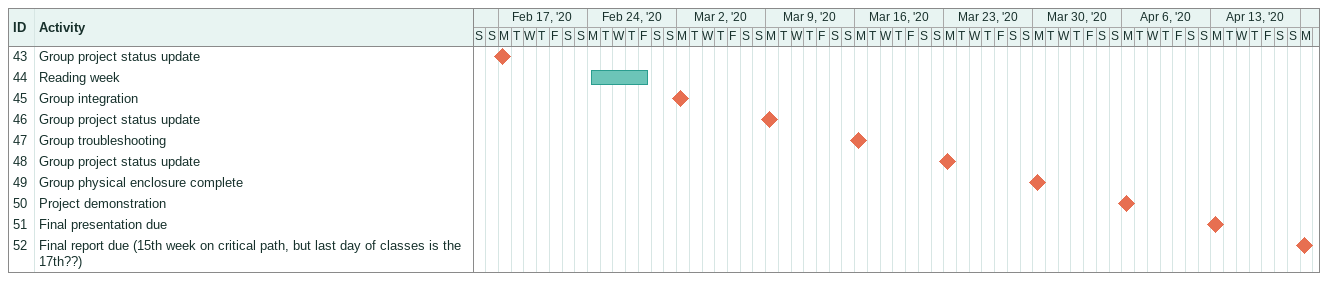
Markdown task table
| ID | Task | Start | Finish |
|---|---|---|---|
| 43 | Group project status update (milestone) | 2020-02-17 | 2020-02-17 |
| 44 | Reading week | 2020-02-24 | 2020-02-28 |
| 45 | Group integration (milestone) | 2020-03-02 | 2020-03-02 |
| 46 | Group project status update (milestone) | 2020-03-09 | 2020-03-09 |
| 47 | Group troubleshooting (milestone) | 2020-03-16 | 2020-03-16 |
| 48 | Group project status update (milestone) | 2020-03-23 | 2020-03-23 |
| 49 | Group physical enclosure complete (milestone) | 2020-03-30 | 2020-03-30 |
| 50 | Project demonstration (milestone) | 2020-04-06 | 2020-04-06 |
| 51 | Final presentation due (milestone) | 2020-04-13 | 2020-04-13 |
| 52 | Final report due (15th week on critical path, but last day of classes is the 17th??) (milestone) | 2020-04-20 | 2020-04-20 |
